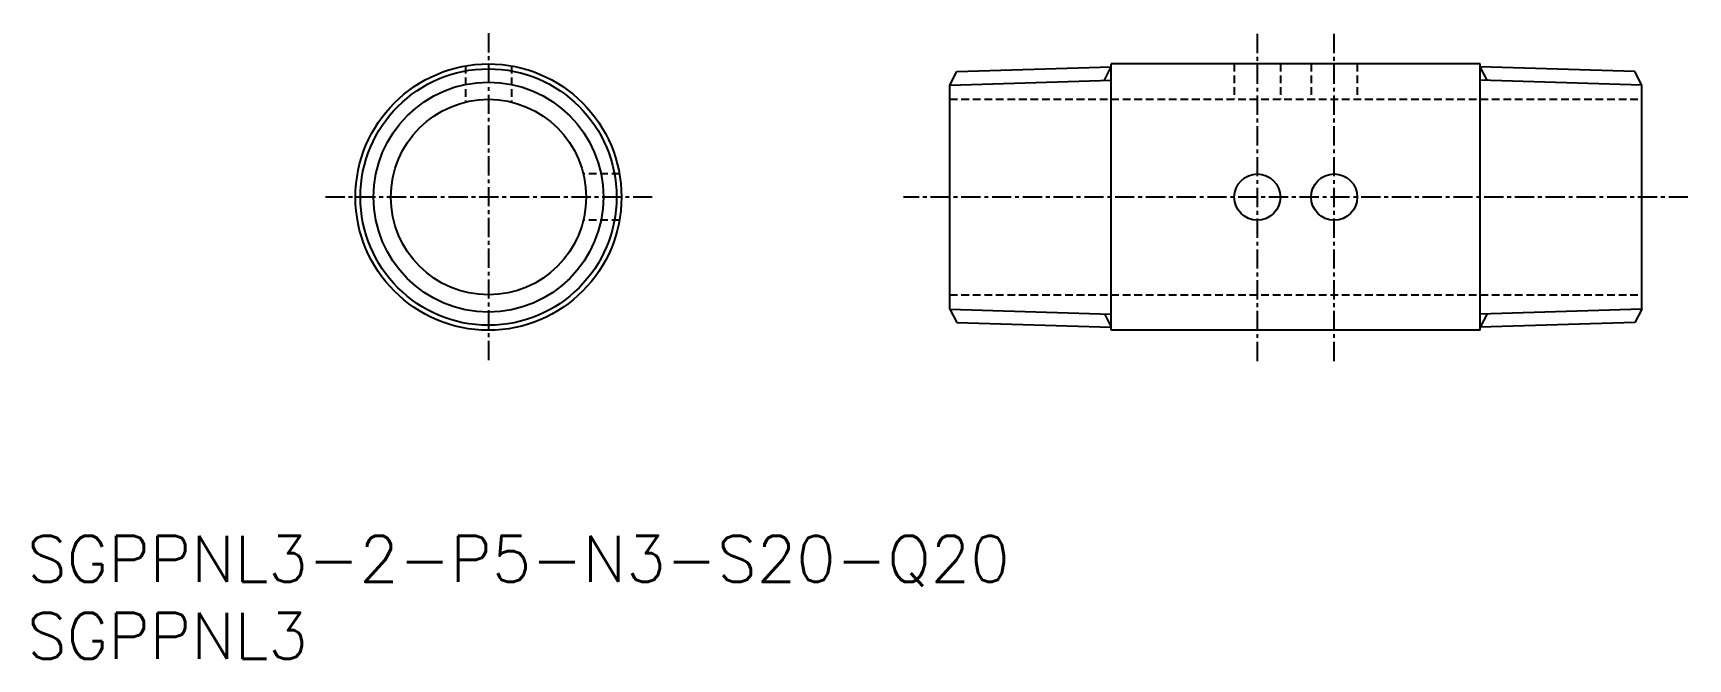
# Model space of a CAD drawing. Extents: x 0 to 108, y 0 to 41.
import ezdxf

# ---------------------------------------------------------------- set-up
doc = ezdxf.new("R2010")
doc.units = 0
doc.linetypes.add('CENTER', pattern=[2, 1.25, -0.25, 0.25, -0.25])
doc.linetypes.add('DASHED', pattern=[0.75, 0.5, -0.25])
doc.layers.get('0').update_dxf_attribs({"linetype": 'CONTINUOUS'})
doc.layers.add('CENTER', color=1, linetype='CENTER')
doc.styles.get("Standard").update_dxf_attribs({"font": 'txt.shx'})

# ---------------------------------------------------------------- blocks, each defined once
blk = doc.blocks.new('*U5')
at = {"color": 7, "linetype": 'CONTINUOUS'}
blk.add_text('SGPPNL3', height=3, dxfattribs=at).set_placement((0, 0))
blk = doc.blocks.new('*U6')
at = {"color": 7, "linetype": 'CONTINUOUS'}
blk.add_text('SGPPNL3-2-P5-N3-S20-Q20', height=3, dxfattribs=at).set_placement((0, 5))

msp = doc.modelspace()

# ---------------------------------------------------------------- linework, layer by layer
at = {"color": 3, "linetype": 'DASHED'}
for p, q in [((28.5, 38.52), (28.5, 36.17)), ((31.5, 38.52), (31.5, 36.17)), ((78.5, 38.65), (78.5, 36.35)), ((81.5, 38.65), (81.5, 36.35)), ((83.5, 38.65), (83.5, 36.35)), ((86.5, 38.65), (86.5, 36.35)), ((60, 36.35), (105, 36.35)), ((38.52, 31.5), (36.17, 31.5)), ((38.52, 28.5), (36.17, 28.5)), ((60, 23.65), (105, 23.65))]:
    msp.add_line(p, q, dxfattribs=at)
at = {"color": 7, "linetype": 'CONTINUOUS'}
for p, q in [((60, 37.28), (60.45, 38.15)), ((60.45, 38.15), (70.5, 38.46)), ((94.5, 38.65), (70.5, 38.65)), ((70.5, 21.35), (70.5, 38.65)), ((94.5, 21.35), (94.5, 38.65)), ((104.55, 38.15), (94.5, 38.46)), ((105, 37.28), (104.55, 38.15)), ((60, 22.72), (60, 37.28)), ((105, 22.72), (105, 37.28)), ((60, 22.72), (60.45, 21.85)), ((105, 22.72), (104.55, 21.85)), ((60.45, 21.85), (70.5, 21.54)), ((104.55, 21.85), (94.5, 21.54)), ((94.5, 21.35), (70.5, 21.35))]:
    msp.add_line(p, q, dxfattribs=at)
at = {"color": 3, "linetype": 'CONTINUOUS'}
for p, q in [((70.05, 37.59), (70.5, 38.46)), ((94.95, 37.59), (94.5, 38.46)), ((60, 37.28), (70.5, 37.6)), ((105, 37.28), (94.5, 37.6)), ((60, 22.72), (70.5, 22.4)), ((105, 22.72), (94.5, 22.4)), ((70.05, 22.41), (70.5, 21.54)), ((94.95, 22.41), (94.5, 21.54))]:
    msp.add_line(p, q, dxfattribs=at)
at = {"color": 7, "linetype": 'CONTINUOUS'}
for centre, radius in [((30, 30), 8.65), ((30, 30), 8.33), ((30, 30), 6.35), ((80, 30), 1.5), ((85, 30), 1.5)]:
    msp.add_circle(centre, radius, dxfattribs=at)
at = {"color": 3, "linetype": 'CONTINUOUS'}
msp.add_circle((30, 30), 7.47, dxfattribs=at)
at = {"layer": 'CENTER', "color": 1, "linetype": 'CENTER'}
for p, q in [((30, 40.65), (30, 19.35)), ((80, 19.35), (80, 40.65)), ((85, 19.35), (85, 40.65)), ((40.65, 30), (19.35, 30)), ((108, 30), (57, 30))]:
    msp.add_line(p, q, dxfattribs=at)

# ---------------------------------------------------------------- block references
at = {"color": 7, "linetype": 'CONTINUOUS'}
for name in ['*U6', '*U5']:
    msp.add_blockref(name, (0, 0), dxfattribs=at)

doc.saveas('drawing.dxf')
